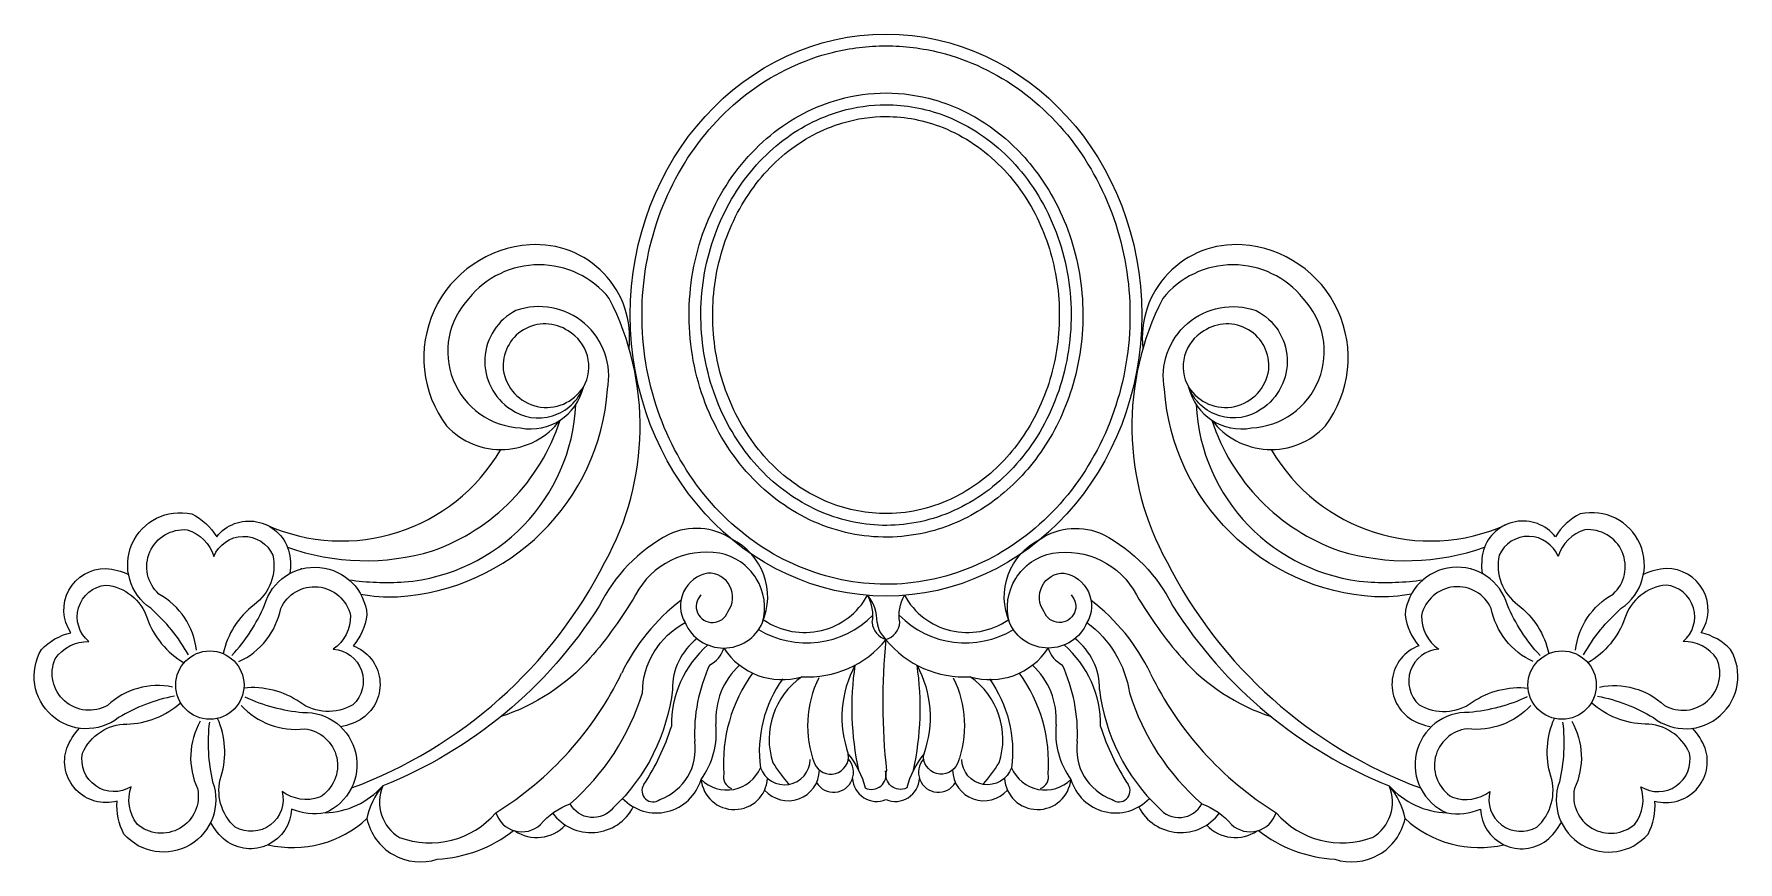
# Model space of a CAD drawing. Extents: x 254 to 1054, y 268 to 656.
import ezdxf

# ---------------------------------------------------------------- set-up
doc = ezdxf.new("R2010")
doc.units = 0
doc.header["$LTSCALE"] = 10
doc.header["$MEASUREMENT"] = 0
for name, color, linetype in [('3', 3, 'CONTINUOUS'), ('4', 4, 'CONTINUOUS'), ('7', 7, 'CONTINUOUS')]:
    doc.layers.add(name, color=color, linetype=linetype)

msp = doc.modelspace()

# ---------------------------------------------------------------- linework, layer by layer
at = {"layer": '3'}
for points in [[(329.83, 366.94, 0.242561), (312.22, 393.34, -0.719786), (325.43, 423.51, -0.250595), (338.01, 410.94, -0.662805), (365.69, 411.57, -0.297474), (356.88, 388.31, 0.177611), (342.37, 365.38, 0.177611)], [(977.34, 366.94, -0.242561), (994.96, 393.34, 0.719786), (981.75, 423.51, 0.250595), (969.16, 410.94, 0.662805), (941.48, 411.57, 0.297474), (950.29, 388.31, -0.177611), (964.81, 365.38, -0.177611)], [(566.7, 392.95, 1.251538), (579.27, 385.05, 0.630042), (569.96, 403.18, 0.522817), (559.26, 379.93, 0.6594), (595.56, 379.93, 0.44259), (575.41, 412.49, 0.324951), (535.99, 392.95, -0.046315), (514.58, 363.2, -0.13252), (472.73, 335.8)], [(740.47, 392.95, -1.251538), (727.91, 385.05, -0.630042), (737.21, 403.18, -0.522817), (747.92, 379.93, -0.6594), (711.62, 379.93, -0.44259), (731.77, 412.49, -0.324951), (771.18, 392.95, 0.046315), (792.59, 363.2, 0.13252), (834.44, 335.8)], [(318.64, 349.67, 0.242561), (288.09, 341.07, -0.719786), (263.48, 362.96, -0.250595), (279.33, 371.04, -0.662805), (287.28, 397.56, -0.297474), (306.68, 382, 0.177611), (324, 361.11, 0.177611)], [(349.72, 361.64, 0.242561), (369.38, 386.55, -0.719786), (402.15, 383.3, -0.250595), (394.09, 367.45, -0.662805), (403.24, 341.32, -0.297474), (378.4, 342.51, 0.177611), (352.1, 349.23, 0.177611)], [(957.46, 361.64, -0.242561), (937.79, 386.55, 0.719786), (905.02, 383.3, 0.250595), (913.09, 367.45, 0.662805), (903.94, 341.32, 0.297474), (928.77, 342.51, -0.177611), (955.07, 349.23, -0.177611)], [(988.54, 349.67, -0.242561), (1019.08, 341.07, 0.719786), (1043.69, 362.96, 0.250595), (1027.85, 371.04, 0.662805), (1019.89, 397.56, 0.297474), (1000.5, 382, -0.177611), (983.17, 361.11, -0.177611)], [(470.38, 290.68, 0.548477), (491.32, 285.1, -0.130244), (505.28, 294.86, 0.139088), (539.25, 346.93, -0.275944), (559.26, 379.93)], [(747.92, 379.93, -0.200078), (767.93, 346.93, 0.139088), (801.9, 294.86, -0.130244), (815.86, 285.1, 0.548477), (836.8, 290.68, 0.548477)], [(564.9, 372.44, 0.237995), (553.35, 348.56, -0.175712), (525.5, 292.92, -0.53854), (505.28, 294.86)], [(605.07, 353.49, 0.191066), (594.62, 311.76, 0.835661), (618, 315.73, 0.835661)], [(621.98, 353.99, 0.204737), (619.99, 313.75, 0.866988), (635.9, 318.22, 0.866988)], [(639.02, 359.95, 0.211938), (635.9, 318.22, -0.103192), (643.86, 302.32, 0.653751), (653.31, 310.27)], [(668.15, 359.95, -0.211938), (671.28, 318.22, 0.103192), (663.32, 302.32, -0.653751), (653.87, 310.27)], [(685.2, 353.99, -0.204737), (687.19, 313.75, -0.866988), (671.28, 318.22, -0.866988)], [(702.11, 353.49, -0.191066), (712.55, 311.76, -0.835661), (689.18, 315.73, -0.835661)], [(331.61, 333.69, 0.242561), (330.34, 301.98, -0.719786), (301.92, 285.34, -0.250595), (299.13, 302.9, -0.662805), (276.37, 318.66, -0.297474), (297.16, 332.3, 0.177611), (322.39, 342.32, 0.177611)], [(350.82, 341.08, 0.242561), (380.58, 330.08, -0.719786), (387.63, 297.91, -0.250595), (370.06, 300.68, -0.662805), (348.03, 283.91, -0.297474), (341.49, 307.89, 0.177611), (339.76, 334.98, 0.177611)], [(956.36, 341.08, -0.242561), (926.59, 330.08, 0.719786), (919.55, 297.91, 0.250595), (937.12, 300.68, 0.662805), (959.14, 283.91, 0.297474), (965.68, 307.89, -0.177611), (967.42, 334.98, -0.177611)], [(975.57, 333.69, -0.242561), (976.83, 301.98, 0.719786), (1005.25, 285.34, 0.250595), (1008.04, 302.9, 0.662805), (1030.81, 318.66, 0.297474), (1010.01, 332.3, -0.177611), (984.79, 342.32, -0.177611)]]:
    msp.add_lwpolyline(points, format="xyb", dxfattribs=at)
for centre in [(336.12, 350.6), (971.05, 350.6)]:
    msp.add_circle(centre, 16.04, dxfattribs=at)
for centre, radius, start, end in [((490.67, 505.65), 42.29, 38.7033, 141.2967), ((816.51, 505.65), 42.29, 38.7033, 141.2967), ((483.78, 507.31), 36, 136.50065, 267.21681), ((823.39, 507.31), 36, 272.78319, 43.49935), ((493.47, 500.54), 19.65, 56.2722, 185.60416), ((813.71, 500.54), 19.65, 354.39584, 123.7278), ((494.76, 500.14), 19.3, 330.0471, 60.11903), ((812.42, 500.14), 19.3, 119.88097, 209.9529), ((494.18, 501.44), 20.47, 187.92714, 327.69585), ((812.99, 501.44), 20.47, 212.30415, 352.07286), ((486.74, 496.32), 25.42, 259.33255, 346.76474), ((820.43, 496.32), 25.42, 193.23526, 280.66745), ((420.18, 486.64), 87.9, 274.68177, 357.20657), ((886.99, 486.64), 87.9, 182.79343, 265.31823), ((408.47, 505.02), 96.89, 289.41079, 341.96614), ((898.71, 505.02), 96.89, 198.03386, 250.58921), ((409.27, 517.82), 108.82, 250.30243, 286.77402), ((897.91, 517.82), 108.82, 253.22598, 289.69757), ((419.24, 526.22), 127.44, 251.49863, 251.76129), ((419.24, 526.22), 127.44, 261.95505, 273.65343), ((887.94, 526.22), 127.44, 266.34657, 278.04495), ((887.94, 526.22), 127.44, 288.23871, 288.50137), ((630.53, 380.6), 18.84, 358.36771, 40.15644), ((616.26, 414.29), 43.87, 239.13784, 315.26011), ((661.38, 381.4), 12.09, 186.34742, 230.74756), ((690.92, 414.29), 43.87, 224.73989, 300.86216), ((602.63, 331.89), 49.79, 131.05688, 180.82765), ((941.27, 342.41), 289.2, 174.14328, 186.3817), ((704.54, 331.89), 49.79, 359.17235, 48.94312), ((724.39, 349.05), 29.44, 359.04433, 52.59258), ((564.41, 372.05), 13.63, 297.75468, 342.58016), ((742.77, 372.05), 13.63, 197.41984, 242.24532), ((640.5, 327.85), 76.8, 155.26196, 182.70924), ((608.33, 334.51), 34.67, 132.7392, 183.8792), ((649.81, 313.87), 72.55, 144.26509, 183.96692), ((634.53, 325.16), 35.81, 124.94709, 198.02629), ((772.09, 339.81), 134.58, 171.39288, 192.49982), ((535.08, 339.81), 134.58, 347.50018, 8.60712), ((672.65, 325.16), 35.81, 341.97371, 55.05291), ((657.37, 313.87), 72.55, 356.03308, 35.73491), ((698.85, 334.51), 34.67, 356.1208, 47.2608), ((666.67, 327.85), 76.8, 357.29076, 24.73804), ((844.47, 359.14), 91.26, 186.65659, 226.51991), ((444.49, 365.73), 113.73, 327.0397, 342.31278), ((536.33, 328.39), 37.59, 324.07226, 5.76167), ((770.84, 328.39), 37.59, 174.23833, 215.92774), ((862.68, 365.73), 113.73, 197.68722, 212.9603), ((539, 320.52), 25.07, 289.53735, 8.48391), ((768.18, 320.52), 25.07, 171.51609, 250.46265), ((695.76, 376.95), 114.15, 213.41592, 219.73256), ((611.42, 376.95), 114.15, 320.26744, 326.58408), ((583.15, 307.54), 5.86, 167.11032, 249.53964), ((724.03, 307.54), 5.86, 290.46036, 12.88968), ((388.95, 328.8), 38.2, 271.93385, 317.97861), ((441.58, 281.98), 32.24, 138.77627, 169.44548), ((544.15, 300.91), 5.15, 145.14211, 308.86557), ((763.03, 300.91), 5.15, 231.13443, 34.85789), ((918.23, 328.8), 38.2, 222.02139, 268.06615), ((865.6, 281.98), 32.24, 10.55452, 41.22373), ((434.99, 293.25), 25.68, 192.04972, 287.99065), ((439.06, 333.44), 64.73, 273.41793, 307.81895), ((868.11, 333.44), 64.73, 232.18105, 266.58207), ((872.19, 293.25), 25.68, 252.00935, 347.95028)]:
    msp.add_arc(centre, radius, start, end, dxfattribs=at)
for points, knots in [([(653.59, 650.74), (645.17, 650.74), (636.75, 649.71), (615, 644.33), (602, 638.24), (578.79, 621.3), (568.59, 610.46), (552.33, 585.43), (546.29, 571.25), (539.21, 541.4), (538.18, 525.75), (541.26, 495.07), (545.37, 480.06), (558.19, 452.67), (566.88, 440.31), (587.66, 419.83), (599.74, 411.73), (625.69, 400.79), (639.55, 397.96), (667.28, 397.91), (681.15, 400.7), (707.12, 411.55), (719.22, 419.61), (740.06, 440.02), (748.79, 452.36), (761.68, 479.7), (765.84, 494.7), (769, 525.36), (768.01, 541.02), (761.02, 570.89), (755.01, 585.09), (738.83, 610.18), (728.65, 621.05), (705.48, 638.06), (692.51, 644.2), (670.65, 649.68), (662.12, 650.74), (653.59, 650.74)], [0, 0, 0, 0, 0.221468, 0.221468, 0.586294, 0.586294, 0.951121, 0.951121, 1.315948, 1.315948, 1.680775, 1.680775, 2.045602, 2.045602, 2.410428, 2.410428, 2.775255, 2.775255, 3.140082, 3.140082, 3.504909, 3.504909, 3.869736, 3.869736, 4.234562, 4.234562, 4.599389, 4.599389, 4.964216, 4.964216, 5.329043, 5.329043, 5.69387, 5.69387, 6.058696, 6.058696, 6.283185, 6.283185, 6.283185, 6.283185]), ([(653.59, 628.62), (646.2, 628.62), (638.81, 627.62), (620.11, 622.44), (609.08, 616.72), (589.54, 600.7), (581.07, 590.44), (568.26, 566.74), (563.93, 553.36), (560.32, 525.65), (561.02, 511.36), (567.35, 484.33), (572.94, 471.59), (587.91, 449.74), (597.26, 440.6), (618.06, 427.15), (629.5, 422.79), (652.87, 419.21), (664.82, 419.97), (685.64, 425.94), (694.69, 430.3), (711.26, 442.15), (718.78, 449.61), (731.43, 467.04), (736.53, 476.96), (744.06, 499.46), (746.09, 512.18), (745.98, 537.61), (743.81, 550.3), (735.68, 573.89), (729.69, 584.77), (716.13, 601.77), (708.99, 608.39), (693.47, 618.94), (685.08, 622.88), (668.95, 627.53), (661.27, 628.62), (653.59, 628.62)], [0, 0, 0, 0, 0.24705, 0.24705, 0.640764, 0.640764, 1.034479, 1.034479, 1.428193, 1.428193, 1.821908, 1.821908, 2.215622, 2.215622, 2.609337, 2.609337, 3.003051, 3.003051, 3.396766, 3.396766, 3.717951, 3.717951, 4.039137, 4.039137, 4.360322, 4.360322, 4.717594, 4.717594, 5.074865, 5.074865, 5.432137, 5.432137, 5.729229, 5.729229, 6.026322, 6.026322, 6.283185, 6.283185, 6.283185, 6.283185]), ([(653.59, 617.56), (646.77, 617.56), (639.95, 616.57), (623.71, 611.76), (614.45, 606.85), (598.35, 593.59), (591.4, 585.43), (580.45, 566.67), (576.43, 556.04), (572.04, 533.98), (571.63, 522.52), (574.36, 500.26), (577.53, 489.45), (586.84, 469.94), (593, 461.27), (607.27, 446.99), (615.38, 441.42), (632.49, 433.71), (641.47, 431.58), (661.22, 430.71), (672.02, 432.7), (690.44, 440.66), (698.26, 445.81), (712.23, 458.97), (718.34, 466.98), (727.96, 485.13), (731.46, 495.22), (735.2, 516.29), (735.48, 527.22), (732.74, 548.49), (729.74, 558.84), (720.83, 577.89), (714.83, 586.56), (699.75, 602.05), (690.32, 608.34), (671.72, 615.82), (662.65, 617.56), (653.59, 617.56)], [0, 0, 0, 0, 0.263671, 0.263671, 0.643249, 0.643249, 1.000898, 1.000898, 1.356029, 1.356029, 1.705172, 1.705172, 2.054316, 2.054316, 2.403459, 2.403459, 2.752603, 2.752603, 3.101746, 3.101746, 3.516708, 3.516708, 3.850732, 3.850732, 4.184755, 4.184755, 4.518779, 4.518779, 4.852803, 4.852803, 5.186826, 5.186826, 5.531609, 5.531609, 5.932827, 5.932827, 6.283185, 6.283185, 6.283185, 6.283185])]:
    msp.add_open_spline(points, degree=3, knots=knots, dxfattribs=at)
at = {"layer": '4'}
for points in [[(406.89, 393.32, 0.060212), (424.16, 392.11, 0.377), (522.84, 489.49, 0.577169), (479.85, 526.45, 0.578014), (477.41, 480.13, 0.487911), (511.48, 490.51)], [(900.29, 393.32, -0.060212), (883.01, 392.11, -0.377), (784.34, 489.49, -0.577169), (827.33, 526.45, -0.578014), (829.76, 480.13, -0.487911), (795.69, 490.51)], [(326.08, 364.79, 0.087478), (308.34, 386.64, -0.831108), (327.6, 430.94, -0.146307), (339.32, 420.28, -0.602515), (373.08, 413.98, -0.091065), (373.74, 402.99, -0.091065)], [(595.56, 379.93, 0.399234), (581.15, 419.11, 0.26225), (551.57, 421.35, 0.15653), (518.88, 387.58, -0.157181), (417.33, 303.23)], [(711.62, 379.93, -0.399234), (726.02, 419.11, -0.26225), (755.6, 421.35, -0.15653), (788.3, 387.58, 0.157181), (889.85, 303.23)], [(981.1, 364.79, -0.087478), (998.84, 386.64, 0.831108), (979.57, 430.94, 0.146307), (967.86, 420.28, 0.602515), (934.1, 413.98, 0.091065), (933.44, 402.99, 0.091065)], [(319.53, 345.44, 0.087478), (293.27, 335.31, -0.831108), (257.09, 367.32, -0.146307), (270.84, 375.17, -0.602515), (287.27, 405.33, -0.091065), (297.93, 402.57, -0.091065)], [(346.51, 364.54, 0.087478), (361.81, 388.17, -0.831108), (409.89, 383.53, -0.146307), (403.38, 369.1, -0.602515), (407.82, 335.04, -0.091065), (397.57, 331.02, -0.091065)], [(960.66, 364.54, -0.087478), (945.37, 388.17, 0.831108), (897.28, 383.53, 0.146307), (903.8, 369.1, 0.602515), (899.36, 335.04, 0.091065), (909.61, 331.02, 0.091065)], [(987.65, 345.44, -0.087478), (1013.91, 335.31, 0.831108), (1050.09, 367.32, 0.146307), (1036.33, 375.17, 0.602515), (1019.91, 405.33, 0.091065), (1009.25, 402.57, 0.091065)], [(653.44, 372.04, 0.330687), (660.08, 380.07, -0.17975), (662.24, 392.75)], [(352.59, 345.03, 0.087478), (379.78, 337.78, -0.831108), (390.24, 290.62, -0.146307), (374.5, 292.36, -0.602515), (343.48, 277.61, -0.091065), (336.48, 286.11, -0.091065)], [(954.59, 345.03, -0.087478), (927.39, 337.78, 0.831108), (916.94, 290.62, 0.146307), (932.68, 292.36, 0.602515), (963.69, 277.61, 0.091065), (970.69, 286.11, 0.091065)], [(335.91, 333.22, 0.087478), (337.42, 305.12, -0.831108), (295.8, 280.6, -0.146307), (292.58, 296.11, -0.602515), (268.97, 321.05, -0.091065), (274.9, 330.33, -0.091065)], [(971.27, 333.22, -0.087478), (969.75, 305.12, 0.831108), (1011.38, 280.6, 0.146307), (1014.59, 296.11, 0.602515), (1038.2, 321.05, 0.091065), (1032.27, 330.33, 0.091065)]]:
    msp.add_lwpolyline(points, format="xyb", dxfattribs=at)
for centre, radius, start, end in [((489.71, 504.28), 53.13, 93.55523, 217.0264), ((489.43, 513.62), 43.8, 353.55621, 93.9449), ((817.74, 513.62), 43.8, 86.0551, 186.44379), ((817.46, 504.28), 53.13, 322.9736, 86.44477), ((406.74, 472.12), 131.41, 330.96669, 27.15301), ((900.44, 472.12), 131.41, 152.84699, 209.03331), ((472.8, 496.12), 34.91, 223.06578, 322.80413), ((834.38, 496.12), 34.91, 217.19587, 316.93422), ((398.02, 504.63), 86.36, 245.62261, 329.81698), ((909.15, 504.63), 86.36, 210.18302, 294.37739), ((326.78, 507.21), 218.5, 290.30956, 333.09808), ((980.39, 507.21), 218.5, 206.90192, 249.69044), ((615.35, 409.06), 33.78, 235.88281, 331.12459), ((628.94, 383.5), 18.48, 349.29759, 30.05801), ((691.82, 409.06), 33.78, 208.87541, 304.11719), ((614.29, 315.45), 94.1, 127.26454, 154.32486), ((692.89, 315.45), 94.1, 25.67514, 52.73546), ((655.82, 380.52), 8.73, 182.99141, 256.18499), ((616.84, 401.77), 47.34, 266.57636, 320.91329), ((690.33, 401.77), 47.34, 219.08671, 273.42364), ((604.74, 385.81), 32.64, 213.13802, 286.51117), ((702.44, 385.81), 32.64, 253.48883, 326.86198), ((387.79, 424.55), 157.3, 301.66907, 334.25395), ((919.38, 424.55), 157.3, 205.74605, 238.33093), ((628.99, 309.61), 9.34, 210.99687, 42.39371), ((678.19, 309.61), 9.34, 137.60629, 329.00313), ((545.75, 312.45), 21.89, 223.52403, 343.76332), ((578.87, 318.42), 17.1, 224.98333, 337.08952), ((582.37, 307.84), 15.67, 185.5493, 356.22013), ((607.68, 310.9), 14.63, 220.87339, 359.12989), ((649.22, 307.32), 11.34, 182.68899, 292.65053), ((657.96, 307.32), 11.34, 247.34947, 357.31101), ((699.5, 310.9), 14.63, 180.87011, 319.12661), ((724.81, 307.84), 15.67, 183.77987, 354.4507), ((728.3, 318.42), 17.1, 202.91048, 315.01667), ((761.42, 312.45), 21.89, 196.23668, 316.47597), ((434.94, 295.61), 19.19, 156.61753, 239.62428), ((872.23, 295.61), 19.19, 300.37572, 23.38247), ((439.49, 317.16), 40.68, 249.49022, 319.38666), ((515.12, 303.66), 22.32, 216.16443, 332.66241), ((792.05, 303.66), 22.32, 207.33759, 323.83557), ((791.15, 300.56), 12.16, 218.87107, 332.08806), ((867.68, 317.16), 40.68, 220.61334, 290.50978), ((375.05, 325.78), 51.47, 256.95573, 312.59058), ((489.55, 297.4), 18.37, 236.15783, 317.15218), ((817.63, 297.4), 18.37, 222.84782, 303.84217), ((932.13, 325.78), 51.47, 227.40942, 283.04427)]:
    msp.add_arc(centre, radius, start, end, dxfattribs=at)
msp.add_ellipse((653.59, 524.34), major_axis=(0, 131.93), ratio=0.910314, dxfattribs=at)
at = {"layer": '7'}
msp.add_open_spline([(653.59, 623.09), (646.44, 623.09), (639.29, 622.08), (622.18, 617.16), (612.4, 612.1), (594.87, 598.09), (587.13, 589.12), (575.02, 568.31), (570.67, 556.5), (566.2, 531.77), (566.09, 518.87), (570.13, 494.04), (574.28, 482.12), (586.04, 461.03), (593.63, 451.88), (610.95, 437.47), (620.66, 432.2), (640.87, 425.93), (651.37, 424.91), (672.51, 427.18), (683.15, 430.66), (702.83, 442.06), (711.84, 450), (726.7, 469.48), (732.51, 481.01), (739.75, 505.9), (741.16, 519.23), (739.28, 545.46), (735.98, 558.32), (725.38, 581.44), (718.08, 591.68), (700.9, 608.1), (691.03, 614.28), (671.88, 621.44), (662.73, 623.09), (653.59, 623.09)], degree=3, knots=[0, 0, 0, 0, 0.256273, 0.256273, 0.629115, 0.629115, 1.001957, 1.001957, 1.374798, 1.374798, 1.74764, 1.74764, 2.120482, 2.120482, 2.493323, 2.493323, 2.866165, 2.866165, 3.239007, 3.239007, 3.627049, 3.627049, 4.015092, 4.015092, 4.403135, 4.403135, 4.791177, 4.791177, 5.17922, 5.17922, 5.567263, 5.567263, 5.955305, 5.955305, 6.283185, 6.283185, 6.283185, 6.283185], dxfattribs=at)

doc.saveas('drawing.dxf')
